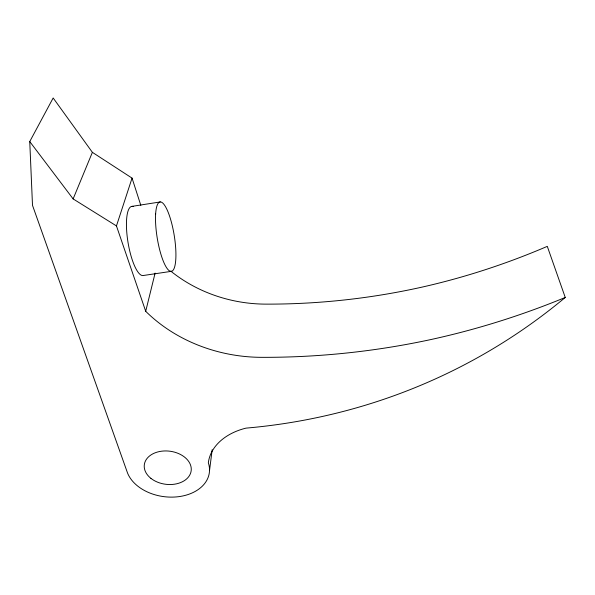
<?xml version="1.0" encoding="UTF-8"?>
<svg xmlns="http://www.w3.org/2000/svg" width="595" height="595" viewBox="0 0 595 595"><rect width="100%" height="100%" fill="white"/><g stroke="black" fill="none" stroke-linecap="round" stroke-linejoin="round"><path stroke-width="0.89" d="M209.514 470.615L212.177 449.708M170.78 271.127A137.237 119.93 7.1 0 0 265.251 304.127C318.117 304.328 370.953 298.549 422.539 287.006A1295.226 944.555 86.1 0 0 547.296 246.36L565.25 297.463A1557.911 1095.023 85.9 0 1 430.371 339.663C374.776 351.6 317.946 357.565 261.079 357.335A148.571 125.738 6.3 0 1 145.708 311.297L155.102 273.098M145.708 311.297L116.456 225.929L132.053 178.113L92.381 152.335L53.163 97.982L29.75 141.565L32.502 205.349L127.561 473.077A42.007 29.646 7.3 0 0 178.545 496.684A42.007 29.646 7.3 0 0 208.339 462.806A58.392 41.732 2.7 0 1 246.033 428.125A723.951 641.016 60.9 0 0 565.25 297.463M116.456 225.929L73.133 198.916L92.381 152.335M132.083 206.353L160.33 201.936M171.687 271.29L143.551 275.47A35.053 9.572 80.6 0 1 127.68 240.246A35.053 9.572 80.6 0 1 133.384 206.606M29.75 141.565L73.133 198.916M132.053 178.113L140.822 205.334M155.63 214.014A35.165 8.598 80.7 0 0 169.337 270.784A35.165 8.598 80.7 0 0 172.163 225.185A35.165 8.598 80.7 0 0 155.63 214.014M150.907 478.35A23.622 16.667 7.3 0 0 190.393 473.717A23.622 16.667 7.3 0 0 161.929 451.151A23.622 16.667 7.3 0 0 150.907 478.35"/></g></svg>
